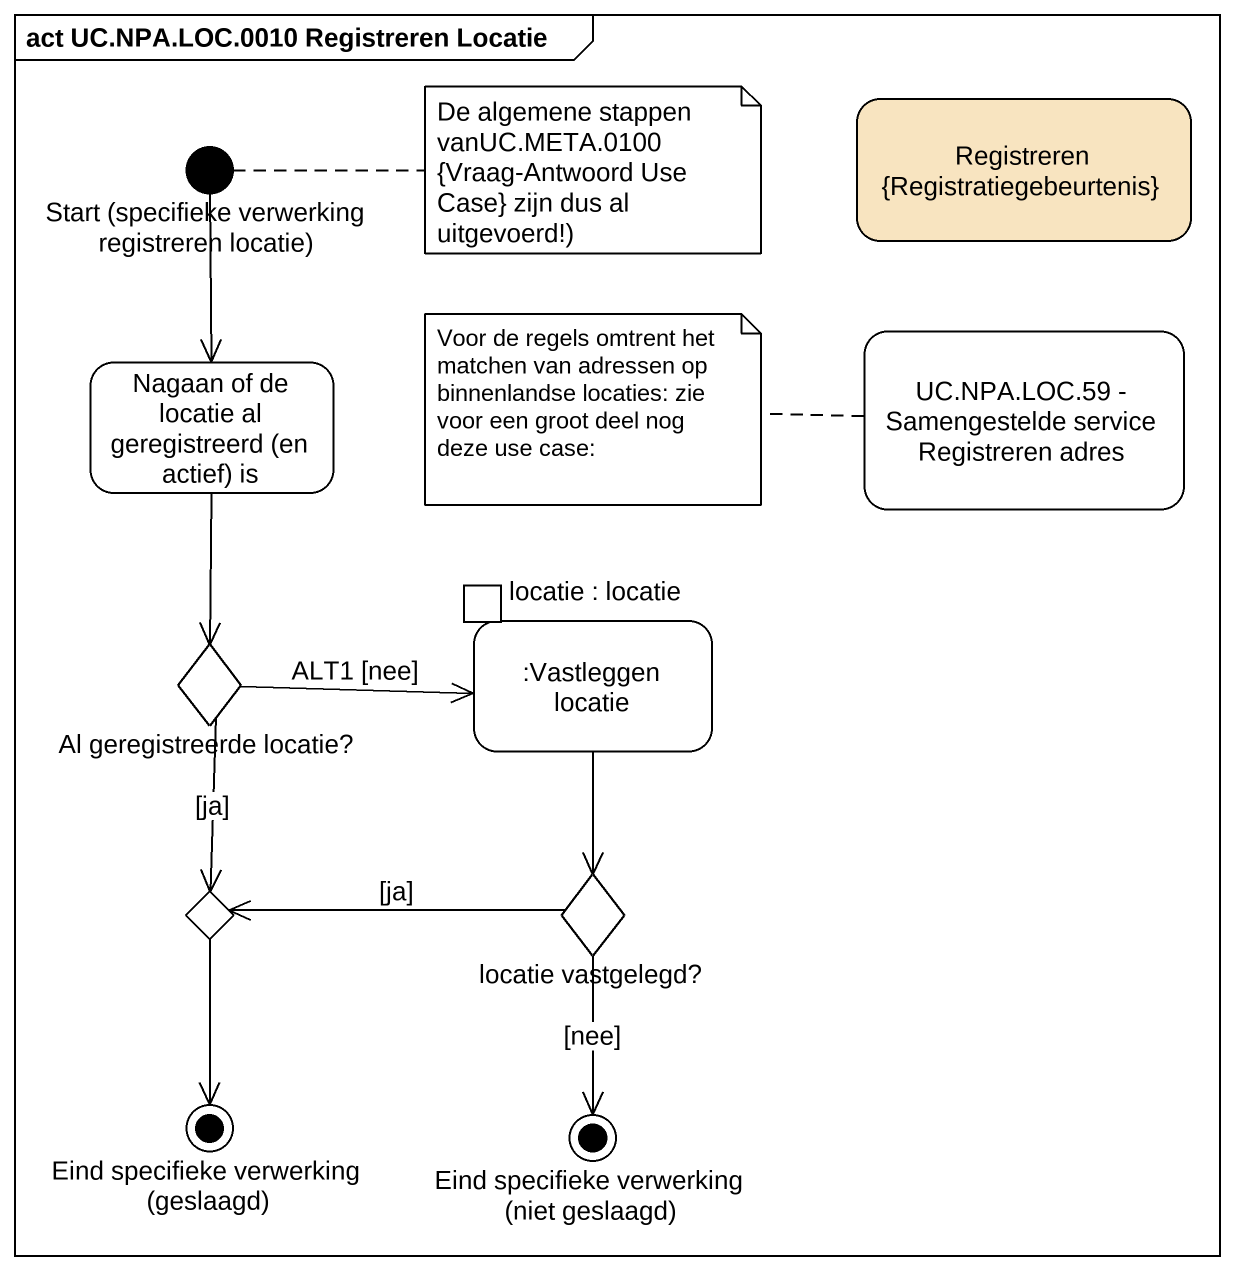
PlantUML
@startuml
mainframe act UC.NPA.LOC.0010 Registreren Locatie
hide empty description
state "Registreren {Registratiegebeurtenis}" as Registreren #F8E4C0
state "Start (specifieke verwerking registreren locatie)" as Start_specifieke_verwerking <<start>>
state "UC.NPA.LOC.59 - Samengestelde service Registreren adres" as UC_NPA_LOC_59_Samengestelde
state "Nagaan of de locatie al geregistreerd (en actief) is" as Nagaan_of_de_locatie_al
state "Al geregistreerde locatie?" as Al_geregistreerde_locatie <<choice>>
state ":Vastleggen locatie" as Vastleggen_locatie {
  state "locatie : locatie" as locatie <<inputPin>>
}
state choice1 <<choice>>
state "locatie vastgelegd?" as locatie_vastgelegd <<choice>>
state "Eind specifieke verwerking (geslaagd)" as Eind_specifieke_verwerking <<end>>
state "Eind specifieke verwerking (niet geslaagd)" as Eind_specifieke_verwerking_2 <<end>>
Start_specifieke_verwerking --> Nagaan_of_de_locatie_al
Nagaan_of_de_locatie_al --> Al_geregistreerde_locatie
Al_geregistreerde_locatie -right-> Vastleggen_locatie : ALT1 [nee]
Al_geregistreerde_locatie --> choice1 : [ja]
Vastleggen_locatie --> locatie_vastgelegd
choice1 --> Eind_specifieke_verwerking
locatie_vastgelegd -left-> choice1 : [ja]
locatie_vastgelegd --> Eind_specifieke_verwerking_2 : [nee]
note right of Start_specifieke_verwerking : De algemene stappen vanUC.META.0100 {Vraag-Antwoord Use Case} zijn dus al uitgevoerd!)
note left of UC_NPA_LOC_59_Samengestelde : Voor de regels omtrent het matchen van adressen op binnenlandse locaties: zie voor een groot deel nog deze use case:
@enduml
